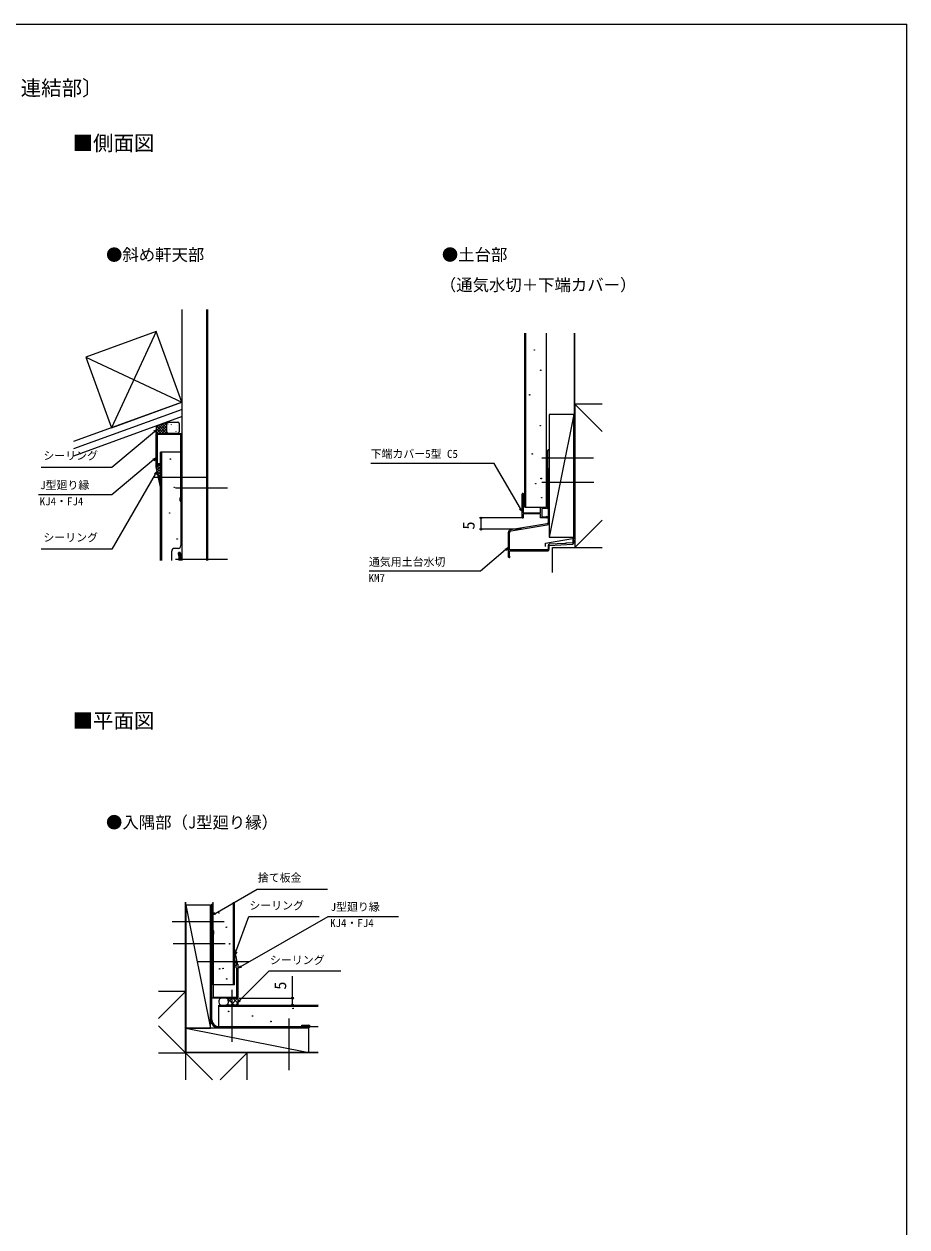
# Model space of a CAD drawing. Units: millimetres, scale not verified. Extents: x -525 to 525, y -784 to 779.
# Drawn here: x -122 to 525, y -135 to 746 of the extents above; entities that cross this region are included whole.
import ezdxf
from ezdxf.enums import TextEntityAlignment as Align

# ---------------------------------------------------------------- set-up
doc = ezdxf.new("R2010")
doc.units = ezdxf.units.MM
doc.header["$LTSCALE"] = 4
for name, color, linetype in [('0-1_USER1', 3, 'Continuous'), ('0-2_YKK_11', 7, 'Continuous'), ('0-3_YKK_12', 2, 'Continuous'), ('0-4_YKK_13', 4, 'Continuous'), ('0-5_YKK_D', 6, 'Continuous'), ('0-6_YKK_ZWAK', 7, 'Continuous'), ('0-7_YSS_K', 3, 'Continuous')]:
    doc.layers.add(name, color=color, linetype=linetype)
doc.styles.add('ＭＳ ゴシック', font='')
doc.styles.get('ＭＳ ゴシック').set_extended_font_data('MS Gothic')

msp = doc.modelspace()

# ---------------------------------------------------------------- linework, layer by layer
at = {"layer": '0-2_YKK_11'}
for p, q in [((-6, 446.5), (-6, 397.1)), ((263, 379.744), (263, 419.868)), ((243.2, 385), (243.2, 402)), ((261.369, 380.276), (234.662, 375.703)), ((235.047, 374.957), (263, 379.744)), ((233, 373.732), (233, 356.068)), ((16, 32.5), (16, 81.9))]:
    msp.add_line(p, q, dxfattribs=at)
for points in [[(-25, 422.1), (-25, 446.5), (-6, 446.5)], [(-7.2, 397.1), (-7.2, 399.3), (-7, 399.5), (-6.8, 399.7), (-6.8, 406.042), (-6.68, 406.225), (-6.68, 406.775), (-6.8, 406.958), (-6.8, 445.7), (-24.2, 445.7), (-24.2, 424.7), (-24, 424.5), (-23.8, 424.3), (-23.8, 422.1)], [(244.075, 401.669), (244, 401.471), (244, 388.3), (256.7, 388.3), (256.7, 392.3), (260.9, 392.3), (260.9, 410.042), (261.02, 410.225), (261.02, 410.775), (260.9, 410.958), (260.9, 421.3), (262, 421.3), (262, 428.042), (262.12, 428.225), (262.12, 428.775), (262, 428.958), (262, 433.334), (261.933, 433.523)], [(263, 433.9), (263, 420.5), (261.7, 420.5)], [(261.7, 420.5), (261.7, 391.5), (257.5, 391.5), (257.5, 385.3), (260.671, 385.3), (260.869, 385.375)], [(261.9, 419.868), (261.9, 418.618), (262.05, 418.425), (262.2, 418.231), (262.2, 410.877), (262.32, 410.693), (262.32, 410.143), (262.2, 409.96), (262.2, 390.877), (262.32, 390.693), (262.32, 390.143), (262.2, 389.96), (262.2, 381.262)], [(261.2, 384.5), (256.7, 384.5), (256.7, 387.5), (244, 387.5), (244, 385.529), (244.075, 385.331)], [(262.2, 364.135), (262.2, 361.219), (233.8, 361.218), (233.8, 373.479)], [(263, 361.519), (263, 364.419), (279.961, 365.361)], [(281, 366.459), (281, 368.419), (280.2, 368.419), (280.2, 366.175), (275.502, 365.914), (275.251, 365.75), (274.732, 365.721), (274.465, 365.857), (263.239, 365.233)], [(233.958, 356.641), (233.8, 356.905), (233.8, 360.418), (261.9, 360.419)], [(17.2, 81.9), (17.2, 79.7), (17, 79.5), (16.8, 79.3), (16.8, 72.958), (16.68, 72.775), (16.68, 72.225), (16.8, 72.042), (16.8, 33.3), (34.2, 33.3), (34.2, 54.3), (34, 54.5), (33.8, 54.7), (33.8, 56.9)], [(35, 56.9), (35, 32.5), (16, 32.5)]]:
    msp.add_lwpolyline(points, dxfattribs=at)
for centre, radius, start, end in [((262.4, 433.9), 0.6, 0, 218.94244), ((-24.4, 422.1), 0.6, 180.00146, 360), ((262.45, 419.868), 0.55, 359.99998, 180.00167), ((-6.6, 397.1), 0.6, 180.00146, 360), ((243.7, 402), 0.5, 318.59038, 180), ((243.7, 385), 0.5, 180, 41.40962), ((261.2, 385), 0.5, 270, 131.40962), ((261.2, 381.262), 1, 279.71601, 0), ((235, 373.732), 2, 99.71672, 180), ((235.3, 373.479), 1.5, 99.71701, 180), ((261.9, 361.519), 1.1, 270, 0), ((263.3, 364.135), 1.1, 93.17993, 180), ((279.9, 366.459), 1.1, 273.17993, 360), ((233.65, 356.068), 0.65, 179.99966, 61.7266), ((16.6, 81.9), 0.6, 0.00146, 180), ((34.4, 56.9), 0.6, 0.00146, 180)]:
    msp.add_arc(centre, radius, start, end, dxfattribs=at)
at = {"layer": '0-3_YKK_12'}
for p, q in [((257.536, 428.499), (295.536, 428.511)), ((-26.554, 414.299), (11.446, 414.31)), ((-10.754, 406.499), (27.246, 406.51)), ((257.578, 410.649), (295.578, 410.661)), ((-10.69, 354.32), (27.31, 354.331)), ((-13.124, 88.697), (24.876, 88.709)), ((-12.325, 72.491), (25.675, 72.503)), ((5.331, 59.461), (43.331, 59.472)), ((30.701, 0.603), (30.689, 38.603)), ((72.5, -20.266), (72.489, 17.734))]:
    msp.add_line(p, q, dxfattribs=at)
at = {"layer": '0-4_YKK_13'}
for p, q in [((245.1, 392.3), (245.1, 519.832)), ((245.9, 392.3), (245.9, 519.832)), ((260.9, 392.3), (260.9, 519.832)), ((-21.8, 353.398), (-21.8, 432.724)), ((-6.8, 432.724), (-21.8, 432.724)), ((-21, 432.724), (-21, 353.398)), ((-6.8, 432.724), (-6.8, 364.2)), ((245.1, 392.3), (260.9, 392.3)), ((-8.8, 362.2), (-11.5, 362.2)), ((-13.5, 353.398), (-13.5, 360.2)), ((-13.5, 353.398), (-13.5, 360.2)), ((-8.785, 358.087), (-8.412, 355.974)), ((-8.785, 358.087), (-8.412, 355.974)), ((-8.412, 355.974), (-8.412, 353.398)), ((-7.612, 356.044), (-7.997, 358.226)), ((-7.612, 356.044), (-7.997, 358.226)), ((-7.6, 358.261), (-7.6, 353.398)), ((-7.6, 358.261), (-7.6, 353.398)), ((-7.6, 353.398), (-7.6, 355.574)), ((-7.6, 353.398), (-7.6, 355.574)), ((-6.8, 358.261), (-6.8, 353.398)), ((-6.8, 358.261), (-6.8, 353.398)), ((15.28, 15.982), (15.28, 100.582)), ((16, 16.702), (16, 100.582)), ((16.2, 95.582), (16.2, 100.582)), ((16.8, 42.387), (16.8, 102.883)), ((16.92, 95.582), (16.92, 100.582)), ((31.8, 42.387), (31.8, 102.883)), ((32.6, 42.387), (32.6, 102.883)), ((16.2, 95.582), (16.92, 95.582)), ((32.6, 42.387), (16.8, 42.387)), ((21, 27.502), (93.71, 27.535)), ((21, 11.704), (21, 27.502)), ((21, 26.704), (93.71, 26.736)), ((20.28, 10.982), (86.88, 10.982)), ((21, 11.704), (93.71, 11.736)), ((21, 11.702), (86.88, 11.702)), ((81.88, 12.822), (86.88, 12.822)), ((81.88, 12.102), (81.88, 12.822)), ((81.88, 12.102), (86.88, 12.102))]:
    msp.add_line(p, q, dxfattribs=at)
for centre in [(252.065, 507.643), (256.826, 492.786), (248.714, 474.728), (256.391, 452.164), (-14.431, 427.664), (250.575, 431.461), (-11.646, 406.954), (253.134, 409.594), (257.089, 413.4), (257.554, 399.359), (-15.007, 388.134), (-9.495, 369.046), (21.152, 94.909), (26.504, 84.542), (28.941, 72.356), (21.581, 54.034), (24.087, 54.293), (26.814, 46.656), (28.122, 22.828), (45.665, 19.455), (75.432, 24.988), (59.16, 15.407)]:
    msp.add_circle(centre, 0.2, dxfattribs=at)
for centre, radius, start, end in [((-11.5, 360.2), 2, 90, 180), ((-8.8, 364.2), 2, 270, 0), ((-7.8, 358.261), 1, 0, 190), ((-7.8, 358.261), 1, 0, 190), ((-7.8, 358.261), 0.2, 0, 190), ((-7.8, 358.261), 0.2, 0, 190), ((16.1, 100.582), 0.82, 0, 180), ((16.1, 100.582), 0.1, 0, 180), ((20.28, 15.982), 5, 180, 270), ((21, 16.702), 5, 180, 270), ((86.88, 11.902), 0.92, 270, 90), ((86.88, 11.902), 0.2, 270, 90)]:
    msp.add_arc(centre, radius, start, end, dxfattribs=at)
at = {"layer": '0-5_YKK_D'}
for p, q in [((242.7, 384.5), (212, 384.5)), ((213, 384.5), (213, 376.161)), ((242.595, 376.161), (212, 376.161)), ((35.909, 27.508), (76, 27.508)), ((36, 32.503), (76, 32.503))]:
    msp.add_line(p, q, dxfattribs=at)
for points in [[(-24.147, 449.353), (-26.101, 447.713), (-57.341, 421.5), (-109.06, 421.5)], [(-26.54, 448.237), (-24.147, 449.353), (-25.661, 447.19)], [(-25, 428.637), (-26.953, 426.998), (-57.341, 401.5), (-111.143, 401.5)], [(-27.393, 427.521), (-25, 428.637), (-26.514, 426.474)], [(243.2, 389.151), (241.925, 391.359), (222.794, 424.495), (132.318, 424.495)], [(-24.274, 418.774), (-25.549, 416.565), (-57.341, 361.5), (-109.06, 361.5)], [(-26.14, 416.907), (-24.274, 418.774), (-24.957, 416.224)], [(242.517, 391.701), (243.2, 389.151), (241.333, 391.018)], [(233.004, 362.746), (231.05, 361.107), (212.582, 345.611), (131.188, 345.611)], [(230.611, 361.631), (233.004, 362.746), (231.489, 360.584)], [(16, 93.419), (18.208, 94.694), (49.055, 112.503), (100.635, 112.503)], [(18.55, 94.102), (16, 93.419), (17.867, 95.285)], [(32.6, 64.109), (33.472, 66.505), (42.935, 92.503), (94.514, 92.503)], [(35, 54.406), (37.208, 55.681), (100.986, 92.503), (152.588, 92.503)], [(34.114, 66.271), (32.6, 64.109), (32.83, 66.739)], [(37.55, 55.089), (35, 54.406), (36.867, 56.273)], [(34.638, 29.162), (36.441, 30.965), (57.978, 52.503), (110.409, 52.503)], [(75, 27.508), (75, 32.503), (75, 48.558)], [(36.924, 30.482), (34.638, 29.162), (35.958, 31.449)]]:
    msp.add_lwpolyline(points, dxfattribs=at)
for centre in [(213, 384.5), (213, 376.161), (75, 32.503), (75, 27.508)]:
    msp.add_circle(centre, 0.637, dxfattribs=at)
at = {"layer": '0-6_YKK_ZWAK'}
msp.add_line((-525, 746.5), (525, 746.5), dxfattribs=at)
msp.add_lwpolyline([(-525, -783.5), (525, -783.5), (525, 746.5)], dxfattribs=at)
at = {"layer": '0-7_YSS_K'}
for p, q in [((-5.936, 353.398), (-5.936, 537.352)), ((-5.936, 353.398), (-5.936, 537.352)), ((12.064, 537.352), (12.064, 353.398)), ((12.464, 353.398), (12.464, 537.352)), ((12.864, 353.398), (12.864, 537.352)), ((-24.83, 521.084), (-57.702, 450.59)), ((281.395, 369.625), (281.395, 519.832)), ((281.795, 467.827), (281.795, 519.832)), ((-76.513, 502.273), (-6.019, 469.401)), ((-5.936, 469.401), (-85.339, 440.501)), ((281.795, 467.827), (301.795, 447.827)), ((-5.936, 464.08), (-85.339, 435.18)), ((-5.936, 458.76), (-85.339, 429.859)), ((281, 460.431), (263, 370.431)), ((-19.315, 453.89), (-25, 448.205)), ((-22.46, 452.745), (-25, 450.205)), ((-25, 450.205), (-21.289, 446.494)), ((-24.718, 451.923), (-19.291, 446.497)), ((-17.079, 454.126), (-24.716, 446.489)), ((-23.252, 452.457), (-17.294, 446.5)), ((-17.086, 452.119), (-22.714, 446.492)), ((-21.786, 452.991), (-17.099, 448.304)), ((-17.093, 450.112), (-20.711, 446.495)), ((-20.319, 453.525), (-17.092, 450.297)), ((-18.853, 454.058), (-17.085, 452.291)), ((-17.387, 454.592), (-17.078, 454.284)), ((-17.072, 447.5), (-17.072, 453.706)), ((-16.296, 453.366), (-16.203, 453.543)), ((-16.072, 454.706), (-8.99, 454.706)), ((-13.848, 452.021), (-13.835, 452.036)), ((-13.692, 453.11), (-13.604, 453.158)), ((-9.539, 452.245), (-9.451, 452.293)), ((-7.99, 453.706), (-7.99, 447.5)), ((-25, 448.205), (-23.286, 446.491)), ((-17.1, 448.105), (-18.708, 446.498)), ((-8.99, 446.5), (-16.072, 446.5)), ((-14.874, 449.33), (-14.787, 449.378)), ((-10.825, 447.862), (-10.737, 447.91)), ((-10.276, 447.981), (-10.263, 447.996)), ((-23.9, 422.2), (-21.8, 424.3)), ((-21.8, 422.3), (-23.8, 424.3)), ((-21.8, 418.3), (-24.855, 421.355)), ((-24.836, 421.264), (-24.51, 421.589)), ((-24.486, 419.614), (-21.8, 422.3)), ((-21.8, 416.3), (-24.317, 418.817)), ((-24.136, 417.964), (-21.8, 420.3)), ((-21.8, 420.3), (-23.891, 422.391)), ((-23.786, 416.314), (-21.8, 418.3)), ((-21.8, 414.3), (-23.778, 416.278)), ((-23.436, 414.664), (-21.8, 416.3)), ((-21.8, 412.3), (-23.24, 413.74)), ((-23.086, 413.014), (-21.8, 414.3)), ((-22.736, 411.364), (-21.8, 412.3)), ((-21.8, 410.3), (-22.701, 411.201)), ((-22.386, 409.714), (-21.8, 410.3)), ((-21.8, 408.3), (-22.163, 408.663)), ((-22.036, 408.064), (-21.8, 408.3)), ((301.795, 382.827), (281.795, 362.827)), ((265.455, 362.827), (301.795, 362.827)), ((265.455, 344.461), (265.455, 362.827)), ((-3.32, -7.618), (-3.32, 102.883)), ((-3.12, -7.418), (-3.12, 102.883)), ((-3.12, 100.582), (14.88, 10.582)), ((32.6, 67.436), (32.865, 67.171)), ((32.904, 66.982), (32.6, 66.678)), ((33.596, 63.673), (32.6, 62.678)), ((32.6, 63.436), (33.922, 62.114)), ((34.287, 60.365), (32.6, 58.678)), ((32.6, 59.436), (34.454, 57.582)), ((-3.32, 37.382), (-23.12, 17.582)), ((35, 35.8), (35.002, 35.802)), ((21, 30.5), (21, 29.502)), ((21.304, 31.437), (21.479, 31.533)), ((26.074, 32.5), (23, 32.5)), ((23, 27.502), (26.074, 27.502)), ((26.685, 32.485), (26.7, 32.5)), ((32.292, 27.508), (27.3, 32.5)), ((28.292, 27.508), (27.512, 28.288)), ((28.049, 29.849), (30.7, 32.5)), ((28.074, 29.502), (28.074, 30.5)), ((29.708, 27.508), (34.7, 32.5)), ((35.002, 28.798), (31.3, 32.5)), ((33.708, 27.508), (35.002, 28.802)), ((-23.12, 12.182), (-3.32, -7.618)), ((-3.12, 10.582), (86.88, -7.418)), ((-3.32, -7.618), (16.48, -27.418)), ((93.71, -7.618), (-3.32, -7.618)), ((93.71, -7.418), (-3.12, -7.418)), ((41.68, -7.618), (21.88, -27.418))]:
    msp.add_line(p, q, dxfattribs=at)
for points in [[(-57.702, 450.59), (-6.019, 469.401), (-24.83, 521.084), (-76.513, 502.273)], [(263, 370.431), (281, 370.431), (281, 460.431), (263, 460.431)], [(-25, 446.205), (-24.782, 446.489), (-17.105, 446.5), (-17.077, 454.705), (-25, 451.821)], [(-23.8, 424.3), (-21.8, 424.3), (-21.8, 406.952), (-24.987, 421.975), (-24.4, 421.5), (-23.922, 421.738)], [(14.88, 10.582), (14.88, 100.582), (-3.12, 100.582), (-3.12, 10.582)], [(34.979, 57.057), (32.6, 68.436), (32.6, 56.581), (33.8, 56.581), (34.4, 57.5), (34.886, 57.5)], [(35, 32.8), (35.002, 27.508), (26.17, 27.508), (27.765, 28.435), (28.074, 29.502), (27.95, 31.192), (27.488, 31.914), (26.664, 32.5), (34.7, 32.5)], [(-3.12, -7.418), (86.88, -7.418), (86.88, 10.582), (-3.12, 10.582)]]:
    msp.add_lwpolyline(points, close=True, dxfattribs=at)
for points in [[(301.795, 467.827), (281.795, 467.827), (281.795, 362.827), (301.795, 362.827)], [(260.345, 363.69), (260.345, 366.133), (281.395, 369.625)], [(-23.12, -7.618), (-3.32, -7.618), (-3.32, 37.382), (-23.12, 37.382)], [(41.68, -27.418), (41.68, -7.618), (-3.32, -7.618), (-3.32, -27.418)]]:
    msp.add_lwpolyline(points, dxfattribs=at)
for centre, radius, start, end in [((-16.072, 453.706), 1, 90, 180), ((-8.99, 453.706), 1, 0, 90), ((-16.072, 447.5), 1, 180, 270), ((-8.99, 447.5), 1, 270, 0), ((23, 30.5), 2, 90, 180), ((23, 29.502), 2, 180, 270), ((26.074, 30.5), 2, 0, 90), ((26.074, 29.502), 2, 270, 0)]:
    msp.add_arc(centre, radius, start, end, dxfattribs=at)

# ---------------------------------------------------------------- texts
at = {"layer": '0-1_USER1', "style": 'ＭＳ ゴシック'}
for s, height, p in [('新築 タテ張り 〔軒天部・土台部・出隅部・入隅部・連結部〕', 11, (-484.193, 690.801)), ('■側面図', 11, (-86.153, 650.46)), ('●斜め軒天部', 8.798, (-61.636, 570.318)), ('●土台部', 8.798, (184.364, 570.386)), ('（通気水切＋下端カバー）', 8.798, (182.864, 548.273)), ('■平面図', 11, (-86.153, 227.119)), ('●入隅部（J型廻り縁）', 8.798, (-61.636, 154.318))]:
    msp.add_text(s, height=height, dxfattribs=at).set_placement(p, align=Align.BOTTOM_LEFT)
at = {"layer": '0-5_YKK_D', "style": 'ＭＳ ゴシック'}
for s, p in [('シーリング', (-107.481, 425.473)), ('下端カバー5型 C5', (132.168, 426.748)), ('J型廻り縁', (-109.834, 403.859)), ('KJ4・FJ4', (-110.198, 392.005)), ('シーリング', (-107.481, 365.473)), ('通気用土台水切', (130.936, 347.589)), ('KM7', (130.709, 335.73)), ('捨て板金', (49.54, 116.127)), ('シーリング', (43.374, 95.718)), ('J型廻り縁', (102.872, 94.773)), ('KJ4・FJ4', (102.508, 82.918)), ('シーリング', (58.418, 55.718))]:
    msp.add_text(s, height=5.865, dxfattribs=at).set_placement(p, align=Align.BOTTOM_LEFT)
for p in [(211, 375.967), (73, 38.717)]:
    msp.add_text('5', height=8.798, rotation=90, dxfattribs=at).set_placement(p, align=Align.BOTTOM_LEFT)

doc.saveas('drawing.dxf')
